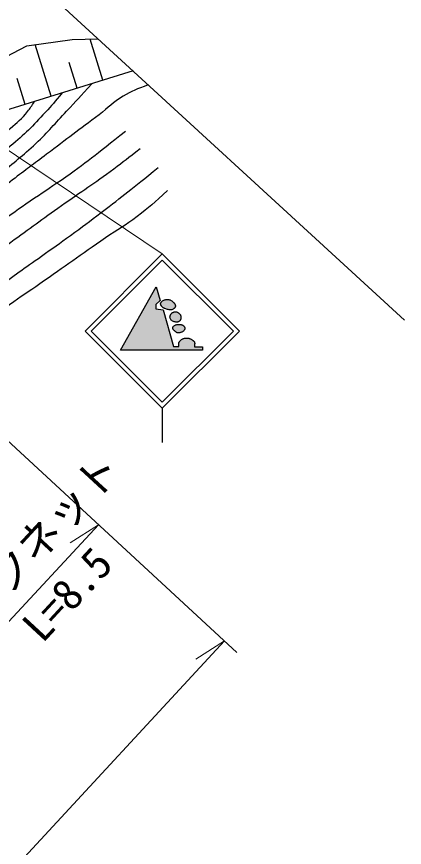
# Model space of a CAD drawing. Units: millimetres, scale not verified. Extents: x 40000 to 680000, y 20000 to 380000.
# Drawn here: x 176226 to 198842, y 270315 to 318795 of the extents above; entities that cross this region are included whole.
import ezdxf
from ezdxf.enums import TextEntityAlignment as Align

# ---------------------------------------------------------------- set-up
doc = ezdxf.new("R2010")
doc.units = ezdxf.units.MM
doc.header["$LTSCALE"] = 1000
for name, color, linetype, lineweight in [('M-BGD', 7, 'Continuous', 25), ('M-BMK-OTRS', 5, 'Continuous', 25), ('M-STR-HTXT', 7, 'Continuous', 13), ('M-STR-STRC', 7, 'Continuous', 25)]:
    doc.layers.add(name, color=color, linetype=linetype, lineweight=lineweight)
doc.styles.add('ＭＳ ゴシック', font='')
doc.styles.get('ＭＳ ゴシック').set_extended_font_data('MS Gothic')

msp = doc.modelspace()

# ---------------------------------------------------------------- hatches: boundary and pattern name
at = {"layer": 'M-STR-STRC'}
for points in [[(182289, 299334), (187060, 299334), (187060, 299529), (186599, 299529), (186599, 299539), (186599, 299549), (186599, 299559), (186599, 299569), (186599, 299579), (186600, 299589), (186600, 299599), (186601, 299609), (186602, 299619), (186602, 299629), (186604, 299644), (186606, 299659), (186608, 299674), (186610, 299689), (186611, 299704), (186612, 299719), (186612, 299734), (186612, 299748), (186610, 299762), (186607, 299776), (186602, 299792), (186594, 299807), (186585, 299822), (186575, 299836), (186563, 299850), (186550, 299863), (186536, 299875), (186522, 299887), (186507, 299899), (186491, 299911), (186461, 299932), (186429, 299951), (186398, 299969), (186366, 299985), (186333, 300000), (186300, 300012), (186267, 300022), (186233, 300030), (186198, 300035), (186163, 300038), (186127, 300039), (186090, 300037), (186054, 300032), (186017, 300025), (185982, 300016), (185947, 300004), (185913, 299989), (185881, 299973), (185851, 299953), (185822, 299932), (185806, 299917), (185790, 299902), (185775, 299886), (185761, 299869), (185747, 299851), (185733, 299834), (185720, 299816), (185708, 299797), (185695, 299778), (185683, 299760), (185683, 299551), (185372, 299551), (184766, 301679), (184348, 301744), (184348, 301996), (184593, 302227), (184362, 303035)], [(184629, 301989), (184626, 302008), (184625, 302029), (184627, 302050), (184631, 302072), (184638, 302094), (184648, 302115), (184659, 302135), (184674, 302154), (184690, 302170), (184709, 302184), (184744, 302205), (184779, 302225), (184815, 302243), (184851, 302259), (184887, 302273), (184923, 302284), (184959, 302292), (184996, 302296), (185032, 302296), (185069, 302292), (185105, 302284), (185140, 302274), (185174, 302261), (185207, 302246), (185239, 302228), (185270, 302207), (185300, 302185), (185330, 302160), (185359, 302133), (185387, 302104), (185403, 302086), (185419, 302067), (185434, 302047), (185448, 302028), (185460, 302007), (185471, 301987), (185479, 301966), (185485, 301945), (185488, 301924), (185488, 301902), (185485, 301882), (185479, 301862), (185471, 301843), (185461, 301824), (185448, 301805), (185434, 301788), (185419, 301771), (185402, 301756), (185384, 301742), (185365, 301729), (185320, 301707), (185272, 301692), (185222, 301685), (185171, 301684), (185120, 301689), (185068, 301698), (185017, 301710), (184968, 301725), (184920, 301741), (184874, 301758), (184854, 301766), (184834, 301775), (184815, 301784), (184796, 301794), (184777, 301805), (184759, 301818), (184741, 301833), (184723, 301851), (184705, 301871), (184687, 301895), (184679, 301907), (184671, 301917), (184663, 301927), (184657, 301937), (184650, 301945), (184645, 301954), (184640, 301962), (184636, 301971), (184632, 301980)], [(185551, 300984), (185576, 300984), (185601, 300986), (185626, 300989), (185649, 300994), (185672, 301001), (185694, 301009), (185714, 301020), (185733, 301033), (185751, 301048), (185766, 301065), (185778, 301080), (185788, 301096), (185797, 301113), (185805, 301130), (185812, 301148), (185818, 301166), (185822, 301184), (185825, 301203), (185827, 301222), (185827, 301241), (185825, 301267), (185821, 301292), (185814, 301317), (185805, 301341), (185795, 301365), (185782, 301387), (185768, 301409), (185752, 301429), (185734, 301448), (185715, 301466), (185695, 301482), (185673, 301497), (185650, 301510), (185627, 301522), (185602, 301531), (185577, 301539), (185552, 301545), (185526, 301549), (185500, 301551), (185473, 301551), (185448, 301550), (185424, 301546), (185399, 301541), (185375, 301535), (185352, 301527), (185329, 301517), (185307, 301505), (185286, 301493), (185267, 301478), (185248, 301462), (185236, 301450), (185225, 301438), (185215, 301425), (185206, 301412), (185197, 301397), (185189, 301383), (185181, 301368), (185174, 301352), (185168, 301337), (185163, 301320), (185160, 301310), (185158, 301300), (185156, 301290), (185154, 301279), (185153, 301269), (185152, 301259), (185152, 301248), (185153, 301238), (185155, 301228), (185157, 301218), (185175, 301176), (185199, 301138), (185230, 301103), (185266, 301073), (185307, 301047), (185352, 301025), (185400, 301008), (185449, 300995), (185500, 300987)], [(185341, 300588), (185339, 300603), (185338, 300618), (185338, 300634), (185339, 300650), (185342, 300665), (185347, 300681), (185352, 300695), (185360, 300709), (185368, 300721), (185379, 300732), (185406, 300755), (185436, 300774), (185468, 300789), (185502, 300802), (185536, 300812), (185572, 300819), (185610, 300824), (185647, 300827), (185686, 300828), (185725, 300827), (185749, 300826), (185773, 300824), (185796, 300822), (185819, 300819), (185841, 300815), (185862, 300810), (185883, 300803), (185904, 300795), (185923, 300784), (185942, 300772), (185957, 300760), (185972, 300746), (185985, 300732), (185997, 300716), (186008, 300700), (186017, 300682), (186024, 300664), (186030, 300646), (186034, 300628), (186035, 300609), (186034, 300594), (186032, 300579), (186028, 300564), (186023, 300550), (186017, 300535), (186010, 300521), (186002, 300508), (185993, 300494), (185983, 300482), (185973, 300469), (185950, 300446), (185925, 300425), (185898, 300406), (185870, 300389), (185841, 300375), (185811, 300363), (185781, 300353), (185750, 300346), (185719, 300341), (185689, 300339), (185665, 300339), (185642, 300340), (185619, 300344), (185596, 300349), (185574, 300357), (185551, 300367), (185529, 300379), (185507, 300394), (185484, 300412), (185462, 300433), (185444, 300451), (185428, 300467), (185412, 300482), (185397, 300496), (185384, 300510), (185372, 300524), (185361, 300539), (185353, 300554), (185346, 300571)]]:
    msp.add_hatch(color=256, dxfattribs=at).paths.add_polyline_path(points)

# ---------------------------------------------------------------- linework, layer by layer
at = {"layer": 'M-BGD'}
for p, q in [((178241, 314144), (177302, 317163)), ((181259, 315083), (180513, 317483)), ((179750, 314614), (179281, 316123)), ((176732, 313675), (176262, 315184))]:
    msp.add_line(p, q, dxfattribs=at)
for points in [[(167242, 312062), (176823, 317099), (179458, 317451), (180982, 317498)], [(183015, 315629), (171492, 312046), (166949, 308719)]]:
    msp.add_lwpolyline(points, dxfattribs=at)
for points, knots in [([(183902, 314814), (183213, 314560), (182975, 314467), (182432, 314146), (181839, 313797), (181583, 313490), (181037, 313073), (179847, 312166), (179172, 311668), (177978, 310766), (177202, 310180), (176760, 309861), (175993, 309264), (175569, 308934), (175338, 308741), (174920, 308405), (174269, 307882), (173910, 307582), (173256, 307064), (172590, 306535), (172186, 306275), (171539, 305722), (171043, 305298), (170828, 304986), (170305, 304596), (169403, 303922), (168734, 303803), (167784, 303200), (167047, 302734), (166686, 302395), (165959, 301913), (165349, 301508), (165142, 301379), (164374, 300910)], [0, 0, 0, 0, 1, 1, 1, 2, 2, 2, 3, 3, 3, 4, 4, 4, 5, 5, 5, 6, 6, 6, 7, 7, 7, 8, 8, 8, 9, 9, 9, 10, 10, 10, 11, 11, 11, 11]), ([(164919, 302393), (165473, 302703), (165635, 302803), (166072, 303099), (166693, 303518), (166953, 303874), (167575, 304291), (168111, 304651), (168457, 304779), (169030, 305078), (169576, 305365), (169907, 305477), (170437, 305794), (170993, 306127), (171278, 306357), (171796, 306748), (172393, 307198), (172698, 307488), (173274, 307964), (174049, 308605), (174484, 308962), (175254, 309609), (176078, 310303), (176569, 310658), (177352, 311398), (178090, 312095), (178449, 312540), (179141, 313282), (179720, 313903), (179903, 314102), (180613, 314882)], [0, 0, 0, 0, 1, 1, 1, 2, 2, 2, 3, 3, 3, 4, 4, 4, 5, 5, 5, 6, 6, 6, 7, 7, 7, 8, 8, 8, 9, 9, 9, 10, 10, 10, 10]), ([(178890, 314346), (178436, 313794), (178298, 313644), (177901, 313210), (177149, 312389), (176709, 311939), (175850, 311231), (174980, 310514), (174412, 310217), (173513, 309538), (172735, 308950), (172357, 308545), (171557, 307988), (170949, 307564), (170603, 307332), (169960, 306962), (169685, 306805), (169518, 306740), (169244, 306581), (169081, 306486), (168993, 306428), (168839, 306319), (168617, 306161), (168505, 306057), (168290, 305889), (167862, 305554), (167609, 305382), (167193, 305031), (166831, 304724), (166662, 304512), (166287, 304220), (165930, 303942), (165790, 303853), (165329, 303567)], [0, 0, 0, 0, 1, 1, 1, 2, 2, 2, 3, 3, 3, 4, 4, 4, 5, 5, 5, 6, 6, 6, 7, 7, 7, 8, 8, 8, 9, 9, 9, 10, 10, 10, 11, 11, 11, 11]), ([(165685, 304700), (166118, 304931), (166249, 305007), (166589, 305237), (166998, 305515), (167195, 305716), (167575, 306032), (167954, 306348), (168155, 306537), (168529, 306859), (168739, 307040), (168842, 307161), (169069, 307320), (169621, 307705), (170007, 307794), (170580, 308147), (171363, 308630), (171747, 308984), (172487, 309530), (173180, 310041), (173581, 310311), (174252, 310849), (174904, 311373), (175243, 311698), (175858, 312264), (176261, 312636), (176524, 312815), (176859, 313250), (177031, 313472), (177096, 313559), (177267, 313842)], [0, 0, 0, 0, 1, 1, 1, 2, 2, 2, 3, 3, 3, 4, 4, 4, 5, 5, 5, 6, 6, 6, 7, 7, 7, 8, 8, 8, 9, 9, 9, 10, 10, 10, 10]), ([(163311, 298530), (163905, 298882), (164068, 298985), (164540, 299298), (165207, 299739), (165562, 300015), (166194, 300506), (166853, 301017), (167200, 301331), (167847, 301857), (168169, 302119), (168343, 302274), (168674, 302525), (168925, 302716), (169049, 302851), (169326, 303002), (169531, 303114), (169679, 303108), (169882, 303224), (170100, 303350), (170171, 303491), (170375, 303638), (170853, 303982), (171155, 304125), (171647, 304448), (172322, 304893), (172672, 305182), (173348, 305625), (174089, 306110), (174533, 306336), (175272, 306825), (175963, 307283), (176327, 307574), (177012, 308041), (177717, 308522), (178124, 308772), (178825, 309258), (180336, 310306), (180804, 310713), (182568, 312114)], [0, 0, 0, 0, 1, 1, 1, 2, 2, 2, 3, 3, 3, 4, 4, 4, 5, 5, 5, 6, 6, 6, 7, 7, 7, 8, 8, 8, 9, 9, 9, 10, 10, 10, 11, 11, 11, 12, 12, 12, 13, 13, 13, 13]), ([(183426, 311077), (182693, 310499), (182494, 310351), (181888, 309896), (180725, 309024), (180030, 308596), (178848, 307750), (177684, 306917), (177025, 306461), (175879, 305604), (174594, 304643), (173877, 304101), (172624, 303100), (171717, 302375), (171267, 301896), (170334, 301204), (169429, 300532), (168869, 300231), (167938, 299594), (166927, 298903), (166382, 298485), (165362, 297806), (164546, 297262), (164074, 296980), (163252, 296447), (162772, 296136), (162622, 296038), (162025, 295648)], [0, 0, 0, 0, 1, 1, 1, 2, 2, 2, 3, 3, 3, 4, 4, 4, 5, 5, 5, 6, 6, 6, 7, 7, 7, 8, 8, 8, 9, 9, 9, 9]), ([(162959, 293704), (163681, 294343), (163872, 294509), (164468, 295012), (165153, 295589), (165555, 295891), (166249, 296458), (166958, 297040), (167334, 297392), (168061, 297953), (168469, 298268), (168701, 298441), (169126, 298732), (169396, 298917), (169540, 299034), (169826, 299193), (169993, 299286), (170111, 299294), (170271, 299400), (170502, 299552), (170565, 299717), (170780, 299892), (171664, 300615), (172256, 300891), (173180, 301562), (173924, 302101), (174329, 302419), (175072, 302961), (176083, 303698), (176662, 304093), (177679, 304821), (178338, 305292), (178710, 305552), (179365, 306029), (180071, 306544), (180464, 306837), (181161, 307365), (182480, 308362), (182890, 308706), (184484, 309988)], [0, 0, 0, 0, 1, 1, 1, 2, 2, 2, 3, 3, 3, 4, 4, 4, 5, 5, 5, 6, 6, 6, 7, 7, 7, 8, 8, 8, 9, 9, 9, 10, 10, 10, 11, 11, 11, 12, 12, 12, 13, 13, 13, 13]), ([(185024, 308652), (184224, 307904), (183985, 307678), (183260, 307126), (182568, 306601), (182130, 306378), (181415, 305886), (179911, 304851), (179081, 304253), (177584, 303207), (176893, 302724), (176495, 302469), (175813, 301973), (174651, 301127), (173978, 300680), (172862, 299773), (172021, 299089), (171596, 298651), (170770, 297949), (170044, 297332), (169605, 297025), (168892, 296393), (167993, 295596), (167547, 295086), (166638, 294300), (166086, 293823), (165712, 293629), (165189, 293120), (164907, 292845), (164806, 292746), (164493, 292391)], [0, 0, 0, 0, 1, 1, 1, 2, 2, 2, 3, 3, 3, 4, 4, 4, 5, 5, 5, 6, 6, 6, 7, 7, 7, 8, 8, 8, 9, 9, 9, 10, 10, 10, 10])]:
    msp.add_open_spline(points, degree=3, knots=knots, dxfattribs=at)
at = {"layer": 'M-BMK-OTRS'}
msp.add_line((198842, 301089), (147294, 348447), dxfattribs=at)
at = {"layer": 'M-STR-HTXT'}
for p, q in [((168937, 315561), (184724, 304945)), ((172328, 297159), (189077, 281681)), ((175267, 282945), (180998, 289146)), ((180998, 289146), (179342, 288090)), ((133477, 222989), (188343, 282359)), ((188343, 282359), (186686, 281303))]:
    msp.add_line(p, q, dxfattribs=at)
at = {"layer": 'M-STR-STRC'}
for p, q in [((180224, 300445), (184724, 304945)), ((189224, 300445), (184724, 304945)), ((180577, 300445), (184724, 304592)), ((188871, 300445), (184724, 304592)), ((182289, 299334), (184362, 303035)), ((184362, 303035), (184593, 302227)), ((184593, 302227), (184348, 301996)), ((184348, 301996), (184348, 301744)), ((184348, 301744), (184766, 301679)), ((184766, 301679), (185372, 299551)), ((180224, 300445), (184724, 295945)), ((180577, 300445), (184724, 296298)), ((184724, 296298), (188871, 300445)), ((184724, 295945), (189224, 300445)), ((185683, 299551), (185683, 299760)), ((187060, 299334), (182289, 299334)), ((185372, 299551), (185683, 299551)), ((186599, 299529), (187060, 299529)), ((187060, 299529), (187060, 299334)), ((184724, 295945), (184724, 293945))]:
    msp.add_line(p, q, dxfattribs=at)
for points in [[(184629, 301989), (184626, 302008), (184625, 302029), (184627, 302050), (184631, 302072), (184638, 302094), (184648, 302115), (184659, 302135), (184674, 302154), (184690, 302170), (184709, 302184), (184744, 302205), (184779, 302225), (184815, 302243), (184851, 302259), (184887, 302273), (184923, 302284), (184959, 302292), (184996, 302296), (185032, 302296), (185069, 302292), (185105, 302284), (185140, 302274), (185174, 302261), (185207, 302246), (185239, 302228), (185270, 302207), (185300, 302185), (185330, 302160), (185359, 302133), (185387, 302104), (185403, 302086), (185419, 302067), (185434, 302047), (185448, 302028), (185460, 302007), (185471, 301987), (185479, 301966), (185485, 301945), (185488, 301924), (185488, 301902), (185485, 301882), (185479, 301862), (185471, 301843), (185461, 301824), (185448, 301805), (185434, 301788), (185419, 301771), (185402, 301756), (185384, 301742), (185365, 301729), (185320, 301707), (185272, 301692), (185222, 301685), (185171, 301684), (185120, 301689), (185068, 301698), (185017, 301710), (184968, 301725), (184920, 301741), (184874, 301758), (184854, 301766), (184834, 301775), (184815, 301784), (184796, 301794), (184777, 301805), (184759, 301818), (184741, 301833), (184723, 301851), (184705, 301871), (184687, 301895), (184679, 301907), (184671, 301917), (184663, 301927), (184657, 301937), (184650, 301945), (184645, 301954), (184640, 301962), (184636, 301971), (184632, 301980)], [(185551, 300984), (185576, 300984), (185601, 300986), (185626, 300989), (185649, 300994), (185672, 301001), (185694, 301009), (185714, 301020), (185733, 301033), (185751, 301048), (185766, 301065), (185778, 301080), (185788, 301096), (185797, 301113), (185805, 301130), (185812, 301148), (185818, 301166), (185822, 301184), (185825, 301203), (185827, 301222), (185827, 301241), (185825, 301267), (185821, 301292), (185814, 301317), (185805, 301341), (185795, 301365), (185782, 301387), (185768, 301409), (185752, 301429), (185734, 301448), (185715, 301466), (185695, 301482), (185673, 301497), (185650, 301510), (185627, 301522), (185602, 301531), (185577, 301539), (185552, 301545), (185526, 301549), (185500, 301551), (185473, 301551), (185448, 301550), (185424, 301546), (185399, 301541), (185375, 301535), (185352, 301527), (185329, 301517), (185307, 301505), (185286, 301493), (185267, 301478), (185248, 301462), (185236, 301450), (185225, 301438), (185215, 301425), (185206, 301412), (185197, 301397), (185189, 301383), (185181, 301368), (185174, 301352), (185168, 301337), (185163, 301320), (185160, 301310), (185158, 301300), (185156, 301290), (185154, 301279), (185153, 301269), (185152, 301259), (185152, 301248), (185153, 301238), (185155, 301228), (185157, 301218), (185175, 301176), (185199, 301138), (185230, 301103), (185266, 301073), (185307, 301047), (185352, 301025), (185400, 301008), (185449, 300995), (185500, 300987)], [(185341, 300588), (185339, 300603), (185338, 300618), (185338, 300634), (185339, 300650), (185342, 300665), (185347, 300681), (185352, 300695), (185360, 300709), (185368, 300721), (185379, 300732), (185406, 300755), (185436, 300774), (185468, 300789), (185502, 300802), (185536, 300812), (185572, 300819), (185610, 300824), (185647, 300827), (185686, 300828), (185725, 300827), (185749, 300826), (185773, 300824), (185796, 300822), (185819, 300819), (185841, 300815), (185862, 300810), (185883, 300803), (185904, 300795), (185923, 300784), (185942, 300772), (185957, 300760), (185972, 300746), (185985, 300732), (185997, 300716), (186008, 300700), (186017, 300682), (186024, 300664), (186030, 300646), (186034, 300628), (186035, 300609), (186034, 300594), (186032, 300579), (186028, 300564), (186023, 300550), (186017, 300535), (186010, 300521), (186002, 300508), (185993, 300494), (185983, 300482), (185973, 300469), (185950, 300446), (185925, 300425), (185898, 300406), (185870, 300389), (185841, 300375), (185811, 300363), (185781, 300353), (185750, 300346), (185719, 300341), (185689, 300339), (185665, 300339), (185642, 300340), (185619, 300344), (185596, 300349), (185574, 300357), (185551, 300367), (185529, 300379), (185507, 300394), (185484, 300412), (185462, 300433), (185444, 300451), (185428, 300467), (185412, 300482), (185397, 300496), (185384, 300510), (185372, 300524), (185361, 300539), (185353, 300554), (185346, 300571)]]:
    msp.add_lwpolyline(points, close=True, dxfattribs=at)
msp.add_lwpolyline([(185683, 299760), (185695, 299778), (185708, 299797), (185720, 299816), (185733, 299834), (185747, 299851), (185761, 299869), (185775, 299886), (185790, 299902), (185806, 299917), (185822, 299932), (185851, 299953), (185881, 299973), (185913, 299989), (185947, 300004), (185982, 300016), (186017, 300025), (186054, 300032), (186090, 300037), (186127, 300039), (186163, 300038), (186198, 300035), (186233, 300030), (186267, 300022), (186300, 300012), (186333, 300000), (186366, 299985), (186398, 299969), (186429, 299951), (186461, 299932), (186491, 299911), (186507, 299899), (186522, 299887), (186536, 299875), (186550, 299863), (186563, 299850), (186575, 299836), (186585, 299822), (186594, 299807), (186602, 299792), (186607, 299776), (186610, 299762), (186612, 299748), (186612, 299734), (186612, 299719), (186611, 299704), (186610, 299689), (186608, 299674), (186606, 299659), (186604, 299644), (186602, 299629), (186602, 299619), (186601, 299609), (186600, 299599), (186600, 299589), (186599, 299579), (186599, 299569), (186599, 299559), (186599, 299549), (186599, 299539), (186599, 299529)], dxfattribs=at)

# ---------------------------------------------------------------- texts
at = {"layer": 'M-STR-HTXT', "style": 'ＭＳ ゴシック'}
msp.add_text('ロックネット', height=1833, rotation=47.258, dxfattribs=at).set_placement((177766, 286385), align=Align.BOTTOM_CENTER)
msp.add_text('L=8.5', height=1833, rotation=47.258, dxfattribs=at).set_placement((178500, 285706), align=Align.TOP_CENTER)

doc.saveas('drawing.dxf')
